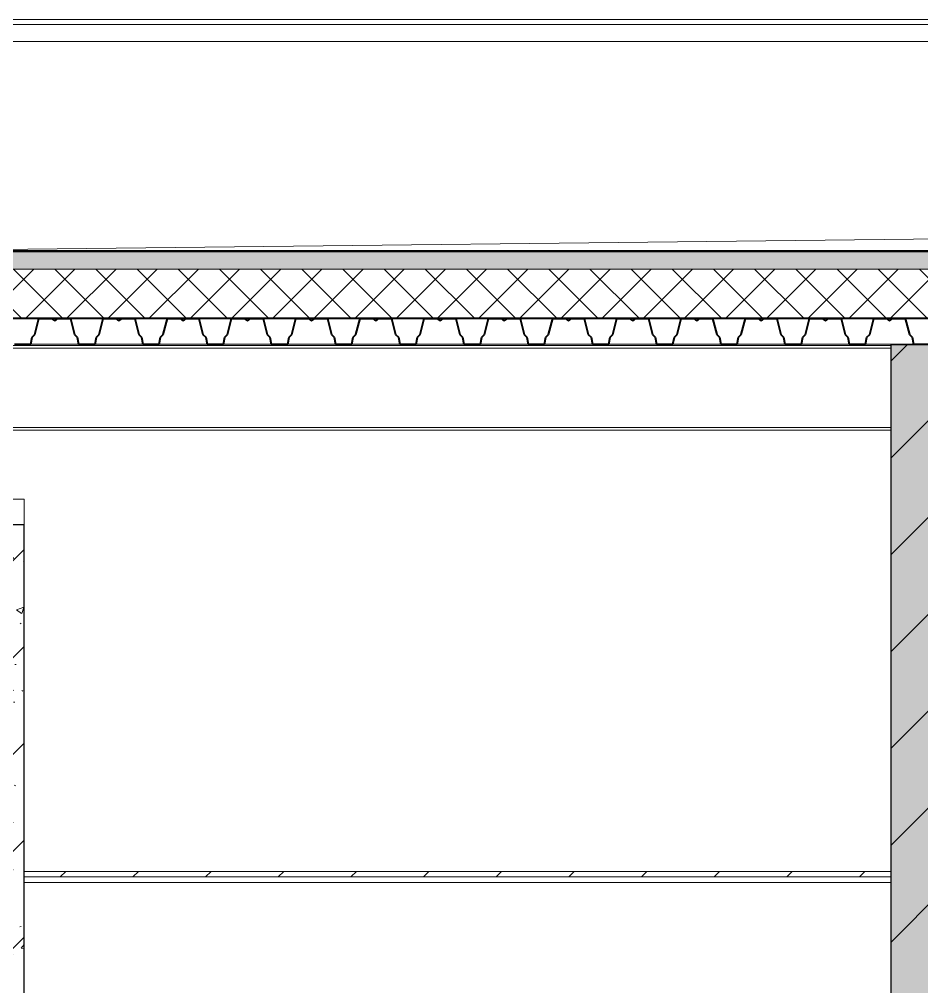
# Model space of a CAD drawing. Header units: millimetres. Extents: x -2951072 to 8268522, y -652067 to -630209.
# Drawn here: x 2662786 to 2665421, y -637525 to -634700 of the extents above; entities that cross this region are included whole.
import ezdxf

# ---------------------------------------------------------------- set-up
doc = ezdxf.new("R2010")
doc.units = ezdxf.units.MM
doc.header["$LTSCALE"] = 20
for name, color, linetype, lineweight in [('Внутренние кромки', 7, 'Continuous', 18), ('Обобщенные модели', 7, 'Continuous', 18), ('Общие ребра', 7, 'Continuous', 18), ('Перекрытия', 7, 'Continuous', 18), ('Стены', 7, 'Continuous', 18), ('Стены разрез', 7, 'Continuous', 30), ('Стены штриховка', 7, 'Continuous', 30)]:
    doc.layers.add(name, color=color, linetype=linetype, lineweight=lineweight)
for name, color, linetype, lineweight, true_color in [('Каркас несущий', 7, 'Continuous', 18, 0x800040), ('Крыши', 7, 'Continuous', 9, 0x004000), ('Потолки', 7, 'Continuous', 9, 0x808000)]:
    doc.layers.add(name, color=color, linetype=linetype, lineweight=lineweight, true_color=true_color)
pattern_1 = [(50, (2661175.67, -643812.97), (218.621, -19.1268), [22.86, -251.46]), (355, (2661175.67, -643812.97), (-42.292, 229.2684), [18.288, -201.168]), (100.451, (2661193.9, -643814.56), (176.331, 210.1396), [19.428, -213.708]), (46.184, (2661175.67, -643752), (325.295, -50.452), [34.29, -377.19]), (96.636, (2661202.78, -643756.2), (284.883, 296.913), [29.142, -320.562]), (351.184, (2661175.67, -643752), (284.886, 296.911), [27.432, -301.752]), (21, (2661206.15, -643767.25), (181.9375, -122.7183), [22.86, -251.46]), (326, (2661206.15, -643767.25), (74.162, 221.026), [18.288, -201.168]), (71.451, (2661221.31, -643777.48), (256.1003, 98.3053), [19.428, -213.708]), (37.5, (2661175.67, -643812.97), (3.7064, 101.4659), [3.353, -195.377, 3.353, -200.863, -201.93]), (37.5, (2661175.67, -643812.97), (3.7064, 101.4659), [-402.946, 3.353, -198.577]), (7.5, (2661175.67, -643812.97), (80.1836, 120.2165), [3.353, -113.081, 3.353, -190.805, -76.962]), (7.5, (2661175.67, -643812.97), (80.1836, 120.2165), [-310.591, 3.353, -73.609]), (327.5, (2661107.7, -643812.97), (162.70865, -6.875), [3.353, -72.847, 3.353, -234.391, -315.468]), (327.5, (2661107.7, -643812.97), (162.70865, -6.875), [-313.944, 3.353, -312.115]), (317.5, (2661077.22, -643812.97), (177.7547, 30.5118), [3.353, -95.707, 3.353, -154.534, -224.028]), (317.5, (2661077.22, -643812.97), (177.7547, 30.5118), [-256.946, 3.353, -220.675])]
pattern_2 = [(45, (2661175.67, -643812.97), (-141.4214, 141.4214), [])]

# ---------------------------------------------------------------- blocks, each defined once
blk = doc.blocks.new('250_Балка_Двутавр_ГОСТ Р 57837-2017 - 25Б1-1234981-_О__Р__1-1_')
at = {"layer": 'Каркас несущий', "color": 7}
for p, q in [((29805, 8468), (27000.5, 8468)), ((29805, 8460), (27000.5, 8460)), ((27000.5, 8228), (29805, 8228)), ((29805, 8220), (27074.5, 8220))]:
    blk.add_line(p, q, dxfattribs=at)
blk = doc.blocks.new('190_ФЭ_Парапет_Сэндвич - ФЭ-К1_150-1300843-_О__Р__1-1_')
at = {"layer": 'Обобщенные модели'}
for p, q in [((14950, 9420.1), (45050, 9420.1)), ((45050, 9405), (14950, 9405)), ((14950, 9355), (45050, 9355))]:
    blk.add_line(p, q, dxfattribs=at)

msp = doc.modelspace()

# ---------------------------------------------------------------- hatches: boundary and pattern name
at = {"layer": 'Крыши'}
h = msp.add_hatch(dxfattribs=at)
h.set_pattern_fill('FP_10', style=0, pattern_type=2)
h.set_pattern_definition([(45, (2661175.67, -643812.97), (-70.7107, 70.7107), []), (135, (2661175.67, -643812.97), (-70.7107, -70.7107), [])])
h.paths.add_polyline_path([(2655875.3, -635379), (2680650.5, -635379), (2680650.5, -635377), (2650400.5, -635377), (2650400.5, -635379), (2655669.6, -635379)], flags=0)
h = msp.add_hatch(dxfattribs=at)
h.set_pattern_fill('FP_11', style=0, pattern_type=2)
h.set_pattern_definition([(0, (2661175.673, -643812.97), (71.437, 41.244), [47.625, -95.25]), (120, (2661175.673, -643812.97), (-71.43735, 41.24512), [47.625, -95.25]), (60, (2661175.673, -643812.97), (0.00065, 82.48912), [0, -95.25, 47.625, 0])])
h.paths.add_polyline_path([(2655875.3, -635429.1), (2680650.5, -635429.1), (2680650.5, -635379), (2650400.5, -635379), (2650400.5, -635429.1), (2655669.6, -635429.1)], flags=0)
h = msp.add_hatch(dxfattribs=at)
h.set_pattern_fill('FP_8', style=0, pattern_type=2)
h.set_pattern_definition([(45, (2661175.67, -643812.97), (-60.10408, 60.10408), []), (135, (2661175.67, -643812.97), (-60.10408, -60.10408), [])])
h.paths.add_polyline_path([(2650400.5, -635572.3), (2680650.5, -635572.3), (2680650.5, -635429.1), (2650400.5, -635429.1), (2650400.5, -635561.8)], flags=0)
at = {"layer": 'Потолки'}
h = msp.add_hatch(dxfattribs=at)
h.set_pattern_fill('FP_7', style=0, pattern_type=2)
h.set_pattern_definition([(45, (2661175.67, -643812.97), (-106.066, 106.066), [])])
h.paths.add_polyline_path([(2662800.5, -637204.2), (2665330.5, -637204.2), (2665330.5, -637188.2), (2662800.5, -637188.2)], flags=0)
at = {"layer": 'Стены штриховка', "lineweight": 9}
h = msp.add_hatch(dxfattribs=at)
h.set_pattern_fill('FP_2', color=256, style=0, pattern_type=2)
h.set_pattern_definition(pattern_1)
h.paths.add_polyline_path([(2665480.5, -640320.2), (2665480.5, -635650.2), (2665330.5, -635650.2), (2665330.5, -640320.2), (2665336, -640320.2)], flags=0)
h = msp.add_hatch(dxfattribs=at)
h.set_pattern_fill('FP_3', color=256, style=0, pattern_type=2)
h.set_pattern_definition(pattern_2)
h.paths.add_polyline_path([(2665480.5, -640320.2), (2665480.5, -635650.2), (2665330.5, -635650.2), (2665330.5, -640320.2), (2665336, -640320.2)], flags=0)
h = msp.add_hatch(dxfattribs=at)
h.set_pattern_fill('FP_2', color=256, style=0, pattern_type=2)
h.set_pattern_definition(pattern_1)
h.paths.add_polyline_path([(2662765.1, -640320.2), (2662800.5, -640320.2), (2662800.5, -636176.3), (2662650.5, -636176.3), (2662650.5, -640320.2), (2662662.3, -640320.2)], flags=0)
h = msp.add_hatch(dxfattribs=at)
h.set_pattern_fill('FP_3', color=256, style=0, pattern_type=2)
h.set_pattern_definition(pattern_2)
h.paths.add_polyline_path([(2662765.1, -640320.2), (2662800.5, -640320.2), (2662800.5, -636176.3), (2662650.5, -636176.3), (2662650.5, -640320.2), (2662662.3, -640320.2)], flags=0)

# ---------------------------------------------------------------- linework, layer by layer
at = {"layer": 'Внутренние кромки', "color": 7}
msp.add_line((2665525.5, -635340.3), (2662289.4, -635377), dxfattribs=at)
at = {"layer": 'Крыши', "color": 7, "lineweight": 40}
for p, q in [((2680650.5, -635377), (2650400.5, -635377)), ((2650400.5, -635572.3), (2680650.5, -635572.3))]:
    msp.add_line(p, q, dxfattribs=at)
at = {"layer": 'Общие ребра'}
for p, q in [((2680650.5, -635379), (2650400.5, -635379)), ((2680650.5, -635429.1), (2650400.5, -635429.1)), ((2665330.5, -637204.2), (2662800.5, -637204.2))]:
    msp.add_line(p, q, dxfattribs=at)
at = {"layer": 'Перекрытия', "lineweight": 40}
for p, q in [((2662831.4, -635620.3), (2662843.3, -635573.3)), ((2662843.3, -635573.3), (2662880.3, -635573.3)), ((2662880.3, -635573.3), (2662889.3, -635580.3)), ((2662889.3, -635580.3), (2662898.3, -635573.3)), ((2662898.3, -635573.3), (2662935.3, -635573.3)), ((2662935.3, -635573.3), (2662947.1, -635620.3)), ((2663018.9, -635620.3), (2663030.8, -635573.3)), ((2663030.8, -635573.3), (2663067.8, -635573.3)), ((2663067.8, -635573.3), (2663076.8, -635580.3)), ((2663076.8, -635580.3), (2663085.8, -635573.3)), ((2663085.8, -635573.3), (2663122.8, -635573.3)), ((2663122.8, -635573.3), (2663134.6, -635620.3)), ((2663206.4, -635620.3), (2663218.3, -635573.3)), ((2663218.3, -635573.3), (2663255.3, -635573.3)), ((2663255.3, -635573.3), (2663264.3, -635580.3)), ((2663264.3, -635580.3), (2663273.3, -635573.3)), ((2663273.3, -635573.3), (2663310.3, -635573.3)), ((2663310.3, -635573.3), (2663322.1, -635620.3)), ((2663393.9, -635620.3), (2663405.8, -635573.3)), ((2663405.8, -635573.3), (2663442.8, -635573.3)), ((2663442.8, -635573.3), (2663451.8, -635580.3)), ((2663451.8, -635580.3), (2663460.8, -635573.3)), ((2663460.8, -635573.3), (2663497.8, -635573.3)), ((2663497.8, -635573.3), (2663509.6, -635620.3)), ((2663581.4, -635620.3), (2663593.3, -635573.3)), ((2663593.3, -635573.3), (2663630.3, -635573.3)), ((2663630.3, -635573.3), (2663639.3, -635580.3)), ((2663639.3, -635580.3), (2663648.3, -635573.3)), ((2663648.3, -635573.3), (2663685.3, -635573.3)), ((2663685.3, -635573.3), (2663697.1, -635620.3)), ((2663768.9, -635620.3), (2663780.8, -635573.3)), ((2663780.8, -635573.3), (2663817.8, -635573.3)), ((2663817.8, -635573.3), (2663826.8, -635580.3)), ((2663826.8, -635580.3), (2663835.8, -635573.3)), ((2663835.8, -635573.3), (2663872.8, -635573.3)), ((2663872.8, -635573.3), (2663884.6, -635620.3)), ((2663956.4, -635620.3), (2663968.3, -635573.3)), ((2663968.3, -635573.3), (2664005.3, -635573.3)), ((2664005.3, -635573.3), (2664014.3, -635580.3)), ((2664014.3, -635580.3), (2664023.3, -635573.3)), ((2664023.3, -635573.3), (2664060.3, -635573.3)), ((2664060.3, -635573.3), (2664072.1, -635620.3)), ((2664143.9, -635620.3), (2664155.8, -635573.3)), ((2664155.8, -635573.3), (2664192.8, -635573.3)), ((2664192.8, -635573.3), (2664201.8, -635580.3)), ((2664201.8, -635580.3), (2664210.8, -635573.3)), ((2664210.8, -635573.3), (2664247.8, -635573.3)), ((2664247.8, -635573.3), (2664259.6, -635620.3)), ((2664331.4, -635620.3), (2664343.3, -635573.3)), ((2664343.3, -635573.3), (2664380.3, -635573.3)), ((2664380.3, -635573.3), (2664389.3, -635580.3)), ((2664389.3, -635580.3), (2664398.3, -635573.3)), ((2664398.3, -635573.3), (2664435.3, -635573.3)), ((2664435.3, -635573.3), (2664447.1, -635620.3)), ((2664518.9, -635620.3), (2664530.8, -635573.3)), ((2664530.8, -635573.3), (2664567.8, -635573.3)), ((2664567.8, -635573.3), (2664576.8, -635580.3)), ((2664576.8, -635580.3), (2664585.8, -635573.3)), ((2664585.8, -635573.3), (2664622.8, -635573.3)), ((2664622.8, -635573.3), (2664634.6, -635620.3)), ((2664706.4, -635620.3), (2664718.3, -635573.3)), ((2664718.3, -635573.3), (2664755.3, -635573.3)), ((2664755.3, -635573.3), (2664764.3, -635580.3)), ((2664764.3, -635580.3), (2664773.3, -635573.3)), ((2664773.3, -635573.3), (2664810.3, -635573.3)), ((2664810.3, -635573.3), (2664822.1, -635620.3)), ((2664893.9, -635620.3), (2664905.8, -635573.3)), ((2664905.8, -635573.3), (2664942.8, -635573.3)), ((2664942.8, -635573.3), (2664951.8, -635580.3)), ((2664951.8, -635580.3), (2664960.8, -635573.3)), ((2664960.8, -635573.3), (2664997.8, -635573.3)), ((2664997.8, -635573.3), (2665009.6, -635620.3)), ((2665081.4, -635620.3), (2665093.3, -635573.3)), ((2665093.3, -635573.3), (2665130.3, -635573.3)), ((2665130.3, -635573.3), (2665139.3, -635580.3)), ((2665139.3, -635580.3), (2665148.3, -635573.3)), ((2665148.3, -635573.3), (2665185.3, -635573.3)), ((2665185.3, -635573.3), (2665197.1, -635620.3)), ((2665268.9, -635620.3), (2665280.8, -635573.3)), ((2665280.8, -635573.3), (2665317.8, -635573.3)), ((2665317.8, -635573.3), (2665326.8, -635580.3)), ((2665326.8, -635580.3), (2665335.8, -635573.3)), ((2665335.8, -635573.3), (2665372.8, -635573.3)), ((2665372.8, -635573.3), (2665384.6, -635620.3)), ((2662819.5, -635648.3), (2662823.4, -635628.3)), ((2662823.4, -635628.3), (2662831.4, -635620.3)), ((2662947.1, -635620.3), (2662955.1, -635628.3)), ((2662955.1, -635628.3), (2662959, -635648.3)), ((2663007, -635648.3), (2663010.9, -635628.3)), ((2663010.9, -635628.3), (2663018.9, -635620.3)), ((2663134.6, -635620.3), (2663142.6, -635628.3)), ((2663142.6, -635628.3), (2663146.5, -635648.3)), ((2663194.5, -635648.3), (2663198.4, -635628.3)), ((2663198.4, -635628.3), (2663206.4, -635620.3)), ((2663322.1, -635620.3), (2663330.1, -635628.3)), ((2663330.1, -635628.3), (2663334, -635648.3)), ((2663382, -635648.3), (2663385.9, -635628.3)), ((2663385.9, -635628.3), (2663393.9, -635620.3)), ((2663509.6, -635620.3), (2663517.6, -635628.3)), ((2663517.6, -635628.3), (2663521.5, -635648.3)), ((2663569.5, -635648.3), (2663573.4, -635628.3)), ((2663573.4, -635628.3), (2663581.4, -635620.3)), ((2663697.1, -635620.3), (2663705.1, -635628.3)), ((2663705.1, -635628.3), (2663709, -635648.3)), ((2663757, -635648.3), (2663760.9, -635628.3)), ((2663760.9, -635628.3), (2663768.9, -635620.3)), ((2663884.6, -635620.3), (2663892.6, -635628.3)), ((2663892.6, -635628.3), (2663896.5, -635648.3)), ((2663944.5, -635648.3), (2663948.4, -635628.3)), ((2663948.4, -635628.3), (2663956.4, -635620.3)), ((2664072.1, -635620.3), (2664080.1, -635628.3)), ((2664080.1, -635628.3), (2664084, -635648.3)), ((2664132, -635648.3), (2664135.9, -635628.3)), ((2664135.9, -635628.3), (2664143.9, -635620.3)), ((2664259.6, -635620.3), (2664267.6, -635628.3)), ((2664267.6, -635628.3), (2664271.5, -635648.3)), ((2664319.5, -635648.3), (2664323.4, -635628.3)), ((2664323.4, -635628.3), (2664331.4, -635620.3)), ((2664447.1, -635620.3), (2664455.1, -635628.3)), ((2664455.1, -635628.3), (2664459, -635648.3)), ((2664507, -635648.3), (2664510.9, -635628.3)), ((2664510.9, -635628.3), (2664518.9, -635620.3)), ((2664634.6, -635620.3), (2664642.6, -635628.3)), ((2664642.6, -635628.3), (2664646.5, -635648.3)), ((2664694.5, -635648.3), (2664698.4, -635628.3)), ((2664698.4, -635628.3), (2664706.4, -635620.3)), ((2664822.1, -635620.3), (2664830.1, -635628.3)), ((2664830.1, -635628.3), (2664834, -635648.3)), ((2664882, -635648.3), (2664885.9, -635628.3)), ((2664885.9, -635628.3), (2664893.9, -635620.3)), ((2665009.6, -635620.3), (2665017.6, -635628.3)), ((2665017.6, -635628.3), (2665021.5, -635648.3)), ((2665069.5, -635648.3), (2665073.4, -635628.3)), ((2665073.4, -635628.3), (2665081.4, -635620.3)), ((2665197.1, -635620.3), (2665205.1, -635628.3)), ((2665205.1, -635628.3), (2665209, -635648.3)), ((2665257, -635648.3), (2665260.9, -635628.3)), ((2665260.9, -635628.3), (2665268.9, -635620.3)), ((2665384.6, -635620.3), (2665392.6, -635628.3)), ((2665392.6, -635628.3), (2665396.5, -635648.3)), ((2662771.5, -635648.3), (2662819.5, -635648.3)), ((2662959, -635648.3), (2663007, -635648.3)), ((2663146.5, -635648.3), (2663194.5, -635648.3)), ((2663334, -635648.3), (2663382, -635648.3)), ((2663521.5, -635648.3), (2663569.5, -635648.3)), ((2663709, -635648.3), (2663757, -635648.3)), ((2663896.5, -635648.3), (2663944.5, -635648.3)), ((2664084, -635648.3), (2664132, -635648.3)), ((2664271.5, -635648.3), (2664319.5, -635648.3)), ((2664459, -635648.3), (2664507, -635648.3)), ((2664646.5, -635648.3), (2664694.5, -635648.3)), ((2664834, -635648.3), (2664882, -635648.3)), ((2665021.5, -635648.3), (2665069.5, -635648.3)), ((2665209, -635648.3), (2665257, -635648.3)), ((2665396.5, -635648.3), (2665444.5, -635648.3))]:
    msp.add_line(p, q, dxfattribs=at)
at = {"layer": 'Потолки', "color": 7, "lineweight": 18}
for p, q in [((2665330.5, -637188.2), (2662800.5, -637188.2)), ((2662800.5, -637220.2), (2665330.5, -637220.2))]:
    msp.add_line(p, q, dxfattribs=at)
at = {"layer": 'Стены'}
for p, q in [((2662959, -635648.3), (2662819.5, -635648.3)), ((2663146.5, -635648.3), (2663007, -635648.3)), ((2663334, -635648.3), (2663194.5, -635648.3)), ((2663521.5, -635648.3), (2663382.1, -635648.3)), ((2663709, -635648.3), (2663569.5, -635648.3)), ((2663896.3, -635648.3), (2663757, -635648.3)), ((2664084, -635648.3), (2663944.5, -635648.3)), ((2664271.5, -635648.3), (2664132, -635648.3)), ((2664459, -635648.3), (2664319.5, -635648.3)), ((2664646.5, -635648.3), (2664507, -635648.3)), ((2664834, -635648.3), (2664694.5, -635648.3)), ((2665021.5, -635648.3), (2664882, -635648.3)), ((2665209, -635648.3), (2665069.5, -635648.3)), ((2665396.5, -635648.3), (2665257, -635648.3)), ((2662800.5, -636101.3), (2662650.5, -636101.3)), ((2662800.5, -636101.3), (2662800.5, -636176.3))]:
    msp.add_line(p, q, dxfattribs=at)
at = {"layer": 'Стены разрез'}
for p, q in [((2665480.5, -635650.2), (2665330.5, -635650.2)), ((2665330.5, -635650.2), (2665330.5, -640220.2)), ((2662800.5, -636176.3), (2662650.5, -636176.3)), ((2662800.5, -640220.2), (2662800.5, -636176.3))]:
    msp.add_line(p, q, dxfattribs=at)

# ---------------------------------------------------------------- block references
at = {"layer": 'Каркас несущий', "color": 7}
msp.add_blockref('250_Балка_Двутавр_ГОСТ Р 57837-2017 - 25Б1-1234981-_О__Р__1-1_', (2635525.5, -644120.2), dxfattribs=at)
at = {"layer": 'Обобщенные модели'}
msp.add_blockref('190_ФЭ_Парапет_Сэндвич - ФЭ-К1_150-1300843-_О__Р__1-1_', (2635525.5, -644120.2), dxfattribs=at)

doc.saveas('drawing.dxf')
